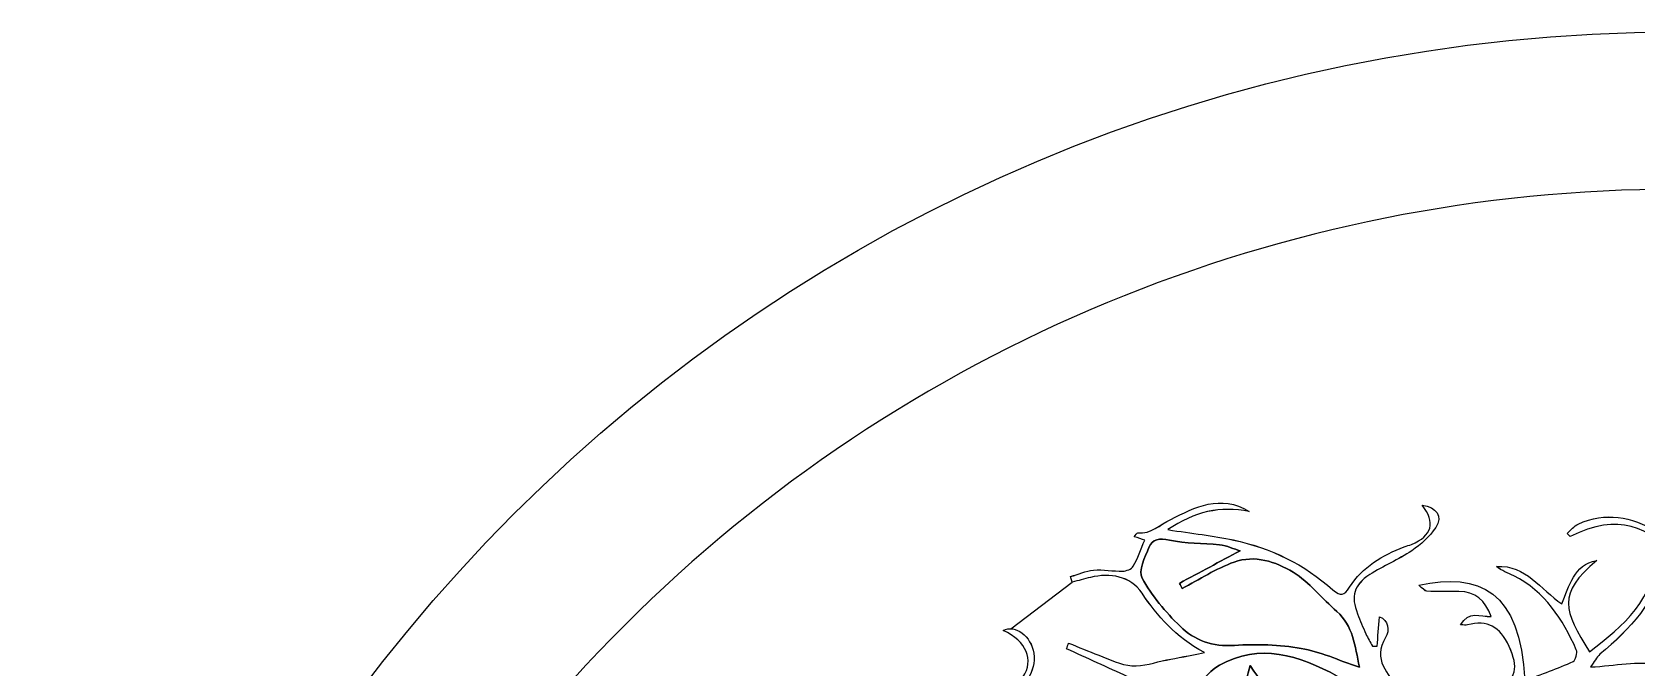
# Model space of a CAD drawing. Extents: x 105 to 524, y 66 to 486.
# Drawn here: x 104.9 to 309.6, y 404.6 to 485.6 of the extents above; entities that cross this region are included whole.
import ezdxf

# ---------------------------------------------------------------- set-up
doc = ezdxf.new("R2010")
doc.units = 0
doc.layers.add('tree', color=7, linetype='CONTINUOUS')

msp = doc.modelspace()

# ---------------------------------------------------------------- linework, layer by layer
at = {"layer": 'tree', "color": 7}
for p, q in [((229.739575, 409.577046), (237.590623, 415.506147)), ((237.590651, 415.506658), (237.371951, 416.229909)), ((237.590655, 415.506288), (237.371953, 416.229553)), ((237.590678, 415.505163), (237.371977, 416.228414)), ((260.290384, 404.890429), (260.290384, 404.890287)), ((260.290465, 404.890323), (260.290465, 404.890217)), ((274.203358, 404.667085), (274.203358, 404.667085)), ((274.203358, 404.666944), (274.203358, 404.666944))]:
    msp.add_line(p, q, dxfattribs=at)
for points in [[(104.943981, 275.896663), (104.943988, 391.738389), (198.852265, 485.646659), (314.693991, 485.646659)], [(314.693978, 465.608255), (264.369151, 465.608255), (216.105497, 445.620735), (180.520473, 410.042708)], [(250.140953, 423.52169), (253.260704, 425.052825), (256.473116, 426.792472), (260.152035, 424.527139)], [(250.140957, 423.521329), (253.260705, 425.052208), (256.473117, 426.792108), (260.152035, 424.526498)], [(250.14098, 423.520194), (253.260731, 425.051063), (256.473142, 426.790977), (260.152061, 424.525377)], [(260.152035, 424.527139), (256.460565, 425.247454), (253.153891, 424.529809), (249.794077, 422.211882)], [(260.152035, 424.526498), (256.460569, 425.247082), (253.153626, 424.526498), (249.794077, 422.211253)], [(260.152061, 424.525377), (256.460592, 425.245959), (253.15365, 424.528047), (249.794103, 422.210119)], [(280.862076, 420.336341), (283.480338, 421.426691), (283.937767, 423.11668), (282.220475, 425.324611)], [(280.862077, 420.335992), (283.480073, 421.426076), (283.93777, 423.11634), (282.220476, 425.32427)], [(280.862103, 420.334846), (283.480098, 421.424929), (283.937793, 423.115185), (282.220502, 425.323116)], [(282.220475, 425.324611), (284.012269, 425.140127), (284.880127, 423.882648), (283.93563, 422.484202)], [(282.220476, 425.32427), (284.01227, 425.139767), (284.880128, 423.882009), (283.935632, 422.483562)], [(282.220502, 425.323116), (284.012296, 425.138632), (284.880154, 423.880886), (283.935657, 422.48244)], [(315.128601, 418.717102), (310.830966, 422.431874), (307.367276, 424.500441), (301.074367, 421.334049)], [(315.128603, 418.716601), (310.830969, 422.431351), (307.367277, 424.499934), (301.07437, 421.333789)], [(315.128628, 418.71534), (310.830993, 422.430112), (307.367302, 424.498679), (301.074394, 421.332553)], [(302.105116, 422.923935), (305.585897, 424.490833), (308.89364, 423.92219), (312.056649, 421.972669)], [(302.105143, 422.922691), (305.585923, 424.489602), (308.893665, 423.920933), (312.056676, 421.971439)], [(302.105383, 422.924453), (305.586163, 424.491097), (308.893639, 423.922428), (312.056649, 421.972934)], [(245.494839, 421.317229), (245.681496, 421.527076), (245.823824, 421.808474), (245.938115, 421.797527)], [(245.494842, 421.316856), (245.681496, 421.526723), (245.82356, 421.808134), (245.938118, 421.797162)], [(245.494866, 421.315734), (245.681522, 421.525581), (245.823584, 421.806978), (245.938141, 421.796032)], [(245.938115, 421.797527), (247.661548, 421.634135), (248.763862, 422.845694), (250.140953, 423.52169)], [(245.938118, 421.797162), (247.661282, 421.633791), (248.763864, 422.845336), (250.140957, 423.521329)], [(245.938141, 421.796032), (247.661308, 421.63264), (248.763889, 422.844199), (250.14098, 423.520194)], [(249.794077, 422.211882), (252.884721, 421.732384), (255.532357, 421.43737), (258.127922, 420.89353)], [(249.794077, 422.211253), (252.884725, 421.731757), (255.532361, 421.437012), (258.127923, 420.893169)], [(249.794103, 422.210119), (252.884748, 421.730622), (255.532384, 421.435875), (258.127948, 420.892035)], [(283.93563, 422.484202), (283.15616, 421.329777), (282.040761, 420.313648), (280.87703, 419.528457)], [(283.935632, 422.483562), (283.156163, 421.329414), (282.040764, 420.313309), (280.877031, 419.527849)], [(283.935657, 422.48244), (283.156186, 421.328282), (282.040788, 420.312153), (280.877057, 419.526695)], [(300.705327, 421.716098), (301.16863, 422.126715), (301.56651, 422.681768), (302.105383, 422.924453)], [(301.074367, 421.334049), (300.951532, 421.461398), (300.828429, 421.588748), (300.705327, 421.716098)], [(300.705329, 421.715565), (301.168633, 422.126198), (301.566513, 422.681506), (302.105116, 422.923935)], [(301.07437, 421.333789), (300.951265, 421.461142), (300.828431, 421.588494), (300.705329, 421.715565)], [(300.705354, 421.714336), (301.168656, 422.124953), (301.566536, 422.680273), (302.105143, 422.922691)], [(301.074394, 421.332553), (300.951291, 421.459903), (300.828456, 421.587253), (300.705354, 421.714336)], [(245.357851, 417.54479), (245.933575, 418.55104), (246.316234, 419.667554), (246.833745, 420.877778)], [(245.357855, 417.544179), (245.933577, 418.55069), (246.316235, 419.667196), (246.833746, 420.877436)], [(245.357878, 417.543027), (245.933602, 418.549545), (246.316261, 419.666059), (246.833771, 420.876283)], [(246.833745, 420.877778), (246.450018, 421.003793), (245.99793, 421.152235), (245.494839, 421.317229)], [(246.833746, 420.877436), (246.450019, 421.003166), (245.997931, 421.151614), (245.494842, 421.316856)], [(246.833771, 420.876283), (246.450044, 421.002031), (245.997957, 421.150473), (245.494866, 421.315734)], [(247.366504, 419.946667), (246.847924, 418.697445), (246.001163, 416.93084), (246.489029, 416.045015)], [(247.366504, 419.946667), (246.847924, 418.697445), (246.001163, 416.93084), (246.489029, 416.045015)], [(246.489029, 416.045121), (246.001163, 416.930981), (246.847924, 418.697304), (247.366504, 419.946526)], [(246.489029, 416.045121), (246.001163, 416.930981), (246.847924, 418.697304), (247.366504, 419.946526)], [(249.980492, 420.873096), (248.684845, 421.168089), (247.806573, 421.006552), (247.366504, 419.946667)], [(249.980492, 420.873096), (248.684845, 421.168089), (247.806573, 421.006552), (247.366504, 419.946667)], [(247.366504, 419.946526), (247.806573, 421.006446), (248.684845, 421.167948), (249.980492, 420.873202)], [(247.366504, 419.946526), (247.806573, 421.006446), (248.684845, 421.167948), (249.980492, 420.873202)], [(249.980492, 420.873202), (252.045996, 420.403055), (254.239141, 420.5224), (256.36366, 420.269846)], [(249.980492, 420.873202), (252.045996, 420.403055), (254.239141, 420.5224), (256.36366, 420.269846)], [(256.36366, 420.269952), (254.239141, 420.522541), (252.045996, 420.403196), (249.980492, 420.873096)], [(256.36366, 420.269952), (254.239141, 420.522541), (252.045996, 420.403196), (249.980492, 420.873096)], [(258.984591, 419.51977), (258.220341, 419.746677), (257.309758, 420.157557), (256.36366, 420.269952)], [(258.984591, 419.51977), (258.220341, 419.746677), (257.309758, 420.157557), (256.36366, 420.269952)], [(256.36366, 420.269846), (257.309758, 420.157451), (258.220341, 419.746818), (258.984591, 419.519629)], [(256.36366, 420.269846), (257.309758, 420.157451), (258.220341, 419.746818), (258.984591, 419.519629)], [(258.127922, 420.89353), (262.900876, 419.893153), (267.165133, 417.770922), (270.834171, 414.545794)], [(258.127923, 420.893169), (262.900612, 419.892797), (267.165134, 417.770557), (270.834175, 414.545427)], [(258.127948, 420.892035), (262.900636, 419.891658), (267.165159, 417.769427), (270.834198, 414.544299)], [(272.949076, 414.874981), (274.586524, 417.48285), (277.142835, 418.938163), (279.931999, 420.034386)], [(272.949077, 414.874639), (274.586527, 417.482479), (277.142836, 418.937793), (279.931735, 420.033767)], [(272.949102, 414.873486), (274.586551, 417.481355), (277.142862, 418.936667), (279.931758, 420.032624)], [(280.87703, 419.528457), (279.179232, 418.382842), (277.244842, 417.592045), (275.521408, 416.479536)], [(280.877031, 419.527849), (279.179235, 418.382203), (277.244845, 417.591699), (275.521409, 416.479179)], [(280.877057, 419.526695), (279.179258, 418.38108), (277.244868, 417.59055), (275.521435, 416.478041)], [(279.931735, 420.033767), (280.234817, 420.15283), (280.562198, 420.211038), (280.862077, 420.335992)], [(279.931758, 420.032624), (280.234841, 420.151697), (280.562224, 420.209899), (280.862103, 420.334846)], [(279.931999, 420.034386), (280.234815, 420.153459), (280.562197, 420.211394), (280.862076, 420.336341)], [(303.534279, 406.655175), (307.939528, 409.911006), (311.874265, 413.416465), (312.158656, 419.526855)], [(303.534279, 406.65467), (307.939532, 409.910739), (311.874267, 413.416221), (312.158659, 419.526614)], [(303.534305, 406.653413), (307.939555, 409.909511), (311.874292, 413.41497), (312.158683, 419.52536)], [(244.020548, 416.921656), (244.483851, 416.931001), (245.153838, 417.188103), (245.357851, 417.54479)], [(244.020552, 416.921033), (244.483851, 416.930558), (245.15384, 417.187486), (245.357855, 417.544179)], [(244.020575, 416.919894), (244.483878, 416.929505), (245.153864, 417.186341), (245.357878, 417.543027)], [(251.246499, 415.366588), (253.827643, 416.751946), (256.408788, 418.13734), (258.984591, 419.51977)], [(251.246499, 415.366588), (253.827643, 416.751946), (256.408788, 418.13734), (258.984591, 419.51977)], [(258.984591, 419.519629), (256.408788, 418.137199), (253.827643, 416.751841), (251.246499, 415.366482)], [(258.984591, 419.519629), (256.408788, 418.137199), (253.827643, 416.751841), (251.246499, 415.366482)], [(251.592574, 414.705412), (253.795865, 415.852892), (255.909971, 417.248164), (258.226218, 418.082201)], [(251.592574, 414.705412), (253.795865, 415.852892), (255.909971, 417.248164), (258.226218, 418.082201)], [(258.226218, 418.08206), (255.909971, 417.248269), (253.795865, 415.852786), (251.592574, 414.705271)], [(258.226218, 418.08206), (255.909971, 417.248269), (253.795865, 415.852786), (251.592574, 414.705271)], [(258.226218, 418.082201), (260.834332, 419.021154), (263.546322, 418.138539), (265.742138, 416.79054)], [(258.226218, 418.082201), (260.834332, 419.021154), (263.546322, 418.138539), (265.742138, 416.79054)], [(265.742138, 416.790681), (263.546322, 418.138645), (260.8346, 419.021048), (258.226218, 418.08206)], [(265.742138, 416.790681), (263.546322, 418.138645), (260.8346, 419.021048), (258.226218, 418.08206)], [(291.701762, 417.518625), (295.461325, 417.745292), (297.286498, 414.595185), (300.013176, 412.740202)], [(293.888499, 416.327357), (293.147214, 416.698193), (292.353057, 416.964106), (291.701762, 417.518625)], [(291.701763, 417.518391), (295.461327, 417.745051), (297.2865, 414.594922), (300.013179, 412.739946)], [(293.888502, 416.326849), (293.147217, 416.697689), (292.353058, 416.963578), (291.701763, 417.518391)], [(291.701789, 417.51713), (295.461352, 417.743797), (297.286525, 414.59369), (300.013203, 412.738707)], [(293.888525, 416.325595), (293.147241, 416.696431), (292.353083, 416.962344), (291.701789, 417.51713)], [(304.465424, 418.294739), (299.344258, 413.976324), (300.266057, 411.895208), (303.534279, 406.655175)], [(304.465426, 418.294503), (299.34426, 413.976079), (300.266058, 411.894973), (303.534279, 406.65467)], [(304.465451, 418.293244), (299.344284, 413.974829), (300.266084, 411.893713), (303.534305, 406.653413)], [(300.013176, 412.740202), (300.99666, 415.023422), (301.50349, 417.738885), (304.465424, 418.294739)], [(300.013179, 412.739946), (300.996664, 415.022912), (301.503493, 417.738631), (304.465426, 418.294503)], [(300.013203, 412.738707), (300.996687, 415.02166), (301.503516, 417.737389), (304.465451, 418.293244)], [(312.922371, 418.268308), (312.170672, 412.997305), (308.678143, 409.570072), (304.882797, 406.336133)], [(312.922105, 418.268044), (312.170674, 412.99705), (308.678146, 409.569814), (304.8828, 406.335618)], [(312.922131, 418.266812), (312.170699, 412.99581), (308.678169, 409.568577), (304.882824, 406.334371)], [(237.371951, 416.229909), (238.343151, 416.519583), (239.300466, 416.973984), (240.289023, 417.057549)], [(237.371953, 416.229553), (238.343154, 416.519219), (239.300466, 416.973632), (240.289027, 417.057205)], [(237.371977, 416.228414), (238.343178, 416.518088), (239.300492, 416.972489), (240.28905, 417.056054)], [(239.89595, 416.127388), (239.120218, 415.952783), (238.358639, 415.715437), (237.590651, 415.506658)], [(239.895951, 416.127036), (239.120221, 415.952411), (238.358641, 415.715097), (237.590655, 415.506288)], [(239.895977, 416.125893), (239.120245, 415.951288), (238.358666, 415.713942), (237.590678, 415.505163)], [(246.479658, 414.119158), (244.970386, 416.329226), (242.47122, 416.707271), (239.89595, 416.127388)], [(246.47966, 414.118813), (244.97012, 416.328613), (242.471222, 416.706897), (239.895951, 416.127036)], [(246.479685, 414.117663), (244.970145, 416.327464), (242.471247, 416.705776), (239.895977, 416.125893)], [(240.289023, 417.057549), (241.519513, 417.161405), (242.77724, 416.896293), (244.020548, 416.921656)], [(240.289027, 417.057205), (241.519516, 417.161063), (242.777243, 416.895668), (244.020552, 416.921033)], [(240.28905, 417.056054), (241.51954, 417.15991), (242.777267, 416.894531), (244.020575, 416.919894)], [(251.333818, 409.888831), (249.477403, 411.716044), (247.735009, 413.782722), (246.489029, 416.045121)], [(251.333818, 409.888831), (249.477403, 411.716044), (247.735009, 413.782722), (246.489029, 416.045121)], [(246.489029, 416.045015), (247.735009, 413.782616), (249.477403, 411.716185), (251.333818, 409.888937)], [(246.489029, 416.045015), (247.735009, 413.782616), (249.477403, 411.716185), (251.333818, 409.888937)], [(271.326875, 411.768219), (269.442152, 413.425111), (267.84022, 415.50276), (265.742138, 416.790681)], [(271.326875, 411.768219), (269.442152, 413.425111), (267.84022, 415.50276), (265.742138, 416.790681)], [(265.742138, 416.79054), (267.839952, 415.502901), (269.442152, 413.42497), (271.326875, 411.768114)], [(265.742138, 416.79054), (267.839952, 415.502901), (269.442152, 413.42497), (271.326875, 411.768114)], [(275.521408, 416.479536), (273.470058, 415.155311), (273.095944, 413.713614), (273.964604, 411.478985)], [(275.521409, 416.479179), (273.47006, 415.154674), (273.095946, 413.71326), (273.964605, 411.478377)], [(275.521435, 416.478041), (273.470085, 415.153549), (273.095971, 413.712119), (273.96463, 411.477223)], [(281.764115, 415.13155), (289.442393, 416.797777), (294.760897, 414.440603), (295.289623, 402.970039)], [(281.764116, 415.131038), (289.442394, 416.797243), (294.760897, 414.44037), (295.289626, 402.969801)], [(281.764141, 415.129788), (289.442419, 416.796015), (294.760923, 414.439108), (295.289649, 402.968543)], [(301.863184, 406.910409), (300.111979, 410.80112), (297.883585, 414.329272), (293.888499, 416.327357)], [(301.863185, 406.910152), (300.111982, 410.800868), (297.883587, 414.329033), (293.888502, 416.326849)], [(301.86321, 406.908914), (300.112005, 410.799625), (297.883612, 414.327777), (293.888525, 416.325595)], [(254.429776, 406.53797), (250.680628, 408.544598), (248.487749, 411.179966), (246.479658, 414.119158)], [(254.429779, 406.537619), (250.680629, 408.543972), (248.487484, 411.179327), (246.47966, 414.118813)], [(254.429803, 406.536475), (250.680654, 408.542836), (248.487509, 411.178204), (246.479685, 414.117663)], [(251.592574, 414.705271), (251.477216, 414.925827), (251.361857, 415.146067), (251.246499, 415.366588)], [(251.592574, 414.705271), (251.477216, 414.925828), (251.361857, 415.146067), (251.246499, 415.366588)], [(251.246499, 415.366482), (251.361857, 415.146208), (251.477216, 414.925686), (251.592574, 414.705412)], [(251.246499, 415.366482), (251.361857, 415.146208), (251.477216, 414.925686), (251.592574, 414.705412)], [(270.834171, 414.545794), (271.79656, 413.699731), (272.271612, 413.795578), (272.949076, 414.874981)], [(270.834175, 414.545427), (271.796563, 413.69936), (272.271613, 413.79521), (272.949077, 414.874639)], [(270.834198, 414.544299), (271.796586, 413.698236), (272.271639, 413.794082), (272.949102, 414.873486)], [(282.819698, 414.35864), (282.526762, 414.373057), (282.252252, 414.759912), (281.764115, 415.13155)], [(282.819701, 414.358384), (282.526497, 414.372848), (282.252254, 414.759669), (281.764116, 415.131038)], [(282.819724, 414.357145), (282.526522, 414.371562), (282.252278, 414.758417), (281.764141, 415.129788)], [(286.895161, 414.323132), (285.536495, 414.341019), (284.175426, 414.291361), (282.819698, 414.35864)], [(286.895163, 414.322895), (285.536499, 414.340887), (284.175429, 414.290792), (282.819701, 414.358384)], [(286.895188, 414.321637), (285.536522, 414.339524), (284.175453, 414.289599), (282.819724, 414.357145)], [(290.987982, 411.124701), (290.296365, 413.235986), (288.931291, 414.296167), (286.895161, 414.323132)], [(290.987984, 411.124188), (290.296099, 413.23574), (288.931294, 414.295908), (286.895163, 414.322895)], [(290.988009, 411.122939), (290.296125, 413.234491), (288.931318, 414.294672), (286.895188, 414.321637)], [(274.203358, 404.667085), (273.630305, 407.444469), (273.4076, 409.93889), (271.326875, 411.768219)], [(274.203358, 404.667085), (273.630305, 407.444469), (273.4076, 409.93889), (271.326875, 411.768219)], [(271.326875, 411.768114), (273.4076, 409.938996), (273.630305, 407.444328), (274.203358, 404.666944)], [(271.326875, 411.768114), (273.4076, 409.938996), (273.630305, 407.444328), (274.203358, 404.666944)], [(273.964604, 411.478985), (274.298929, 410.61904), (274.649544, 409.764167), (275.030601, 408.923978)], [(273.964605, 411.478377), (274.298932, 410.618411), (274.649547, 409.76356), (275.030604, 408.923631)], [(273.96463, 411.477223), (274.298956, 410.617277), (274.649571, 409.762405), (275.030628, 408.922483)], [(287.111191, 410.06986), (288.095743, 411.921639), (289.647741, 411.143924), (290.987982, 411.124701)], [(287.111193, 410.069348), (288.095746, 411.921396), (289.647743, 411.143662), (290.987984, 411.124188)], [(287.111218, 410.068098), (288.09577, 411.920144), (289.647768, 411.142429), (290.988009, 411.122939)], [(180.520473, 410.042708), (144.935447, 374.464681), (124.943987, 326.210511), (124.94399, 275.895598)], [(228.78843, 409.356754), (230.320667, 410.185463), (232.370682, 408.592121), (232.66976, 406.462682)], [(231.289464, 403.39881), (232.77684, 405.636376), (231.744756, 407.962313), (228.78843, 409.356754)], [(228.788433, 409.356384), (230.32067, 410.184847), (232.370683, 408.591773), (232.669761, 406.462336)], [(231.289465, 403.398179), (232.776843, 405.635742), (231.744492, 407.961677), (228.788433, 409.356384)], [(228.788456, 409.355259), (230.320694, 410.183701), (232.370709, 408.590626), (232.669786, 406.461187)], [(231.289491, 403.397048), (232.776867, 405.634614), (231.744516, 407.960551), (228.788456, 409.355259)], [(251.333818, 409.888937), (253.173946, 408.077741), (255.503811, 407.272278), (258.273215, 407.4541)], [(251.333818, 409.888937), (253.173946, 408.077741), (255.503811, 407.272278), (258.273215, 407.4541)], [(258.273215, 407.453959), (255.503811, 407.272419), (253.173946, 408.077882), (251.333818, 409.888831)], [(258.273215, 407.453959), (255.503811, 407.272419), (253.173946, 408.077882), (251.333818, 409.888831)], [(276.467241, 407.343719), (276.559901, 408.552875), (276.652295, 409.762031), (276.753767, 411.087057)], [(276.467242, 407.343398), (276.559903, 408.552544), (276.652295, 409.761725), (276.753768, 411.086723)], [(276.467267, 407.342224), (276.559928, 408.55138), (276.652321, 409.760536), (276.753794, 411.085562)], [(276.753767, 411.087057), (277.938594, 410.738647), (278.061964, 409.296683), (277.549794, 408.469844)], [(276.753768, 411.086723), (277.938597, 410.73832), (278.061967, 409.296376), (277.549797, 408.469536)], [(276.753794, 411.085562), (277.938621, 410.737152), (278.061991, 409.295188), (277.549821, 408.468349)], [(287.989464, 410.077335), (287.761685, 410.021269), (287.508003, 410.06986), (287.111191, 410.06986)], [(287.989465, 410.076756), (287.761687, 410.020946), (287.508005, 410.069348), (287.111193, 410.069348)], [(287.989491, 410.075573), (287.761711, 410.019774), (287.50803, 410.068098), (287.111218, 410.068098)], [(293.29515, 407.317554), (292.114863, 409.884575), (290.532423, 410.702071), (287.989464, 410.077335)], [(293.295151, 407.317222), (292.114866, 409.884245), (290.532425, 410.70149), (287.989465, 410.076756)], [(293.295177, 407.316059), (292.11489, 409.88308), (290.53245, 410.700309), (287.989491, 410.075573)], [(236.855508, 407.024943), (236.943896, 407.266027), (237.032551, 407.507378), (237.121206, 407.748462)], [(236.855512, 407.024593), (236.943896, 407.265681), (237.032553, 407.50677), (237.12121, 407.747823)], [(236.855535, 407.023448), (236.943923, 407.264532), (237.032578, 407.505616), (237.121233, 407.746699)], [(237.121206, 407.748462), (238.400029, 407.231854), (239.667103, 406.683208), (240.961146, 406.207448)], [(237.12121, 407.747823), (238.400033, 407.231215), (239.667105, 406.682575), (240.96115, 406.206819)], [(237.121233, 407.746699), (238.400056, 407.230092), (239.667129, 406.681446), (240.961173, 406.205686)], [(271.374672, 403.537208), (266.509592, 406.20756), (261.461059, 407.801974), (256.344967, 404.920697)], [(271.374672, 403.537208), (266.509592, 406.20756), (261.461059, 407.801974), (256.344967, 404.920697)], [(256.345048, 404.921014), (261.461141, 407.802292), (266.509673, 406.207595), (271.374754, 403.537279)], [(256.345048, 404.921014), (261.461141, 407.802292), (266.509673, 406.207595), (271.374754, 403.537279)], [(258.273215, 407.4541), (261.09549, 407.639379), (263.997609, 407.53471), (266.78357, 407.06989)], [(258.273215, 407.4541), (261.09549, 407.639379), (263.997609, 407.53471), (266.78357, 407.06989)], [(266.78357, 407.069784), (263.997609, 407.534569), (261.09549, 407.639238), (258.273215, 407.453959)], [(266.78357, 407.069784), (263.997609, 407.534569), (261.09549, 407.639238), (258.273215, 407.453959)], [(275.030601, 408.923978), (275.273601, 408.388682), (275.586297, 407.884622), (275.867751, 407.366679)], [(275.030604, 408.923631), (275.273604, 408.388044), (275.586299, 407.884277), (275.867753, 407.366329)], [(275.030628, 408.922483), (275.273628, 408.38692), (275.586324, 407.883127), (275.867777, 407.365184)], [(277.549794, 408.469844), (275.782033, 405.614751), (277.93272, 403.876171), (279.162141, 401.922673)], [(277.549797, 408.469536), (275.782035, 405.614152), (277.932455, 403.875593), (279.162143, 401.922368)], [(277.549821, 408.468349), (275.78206, 405.612989), (277.932479, 403.874409), (279.162168, 401.921178)], [(275.867751, 407.366679), (276.067492, 407.358937), (276.2675, 407.351461), (276.467241, 407.343719)], [(275.867753, 407.366329), (276.067495, 407.358568), (276.267503, 407.350807), (276.467242, 407.343398)], [(275.867777, 407.365184), (276.067518, 407.357441), (276.267526, 407.349699), (276.467267, 407.342224)], [(291.91886, 401.579068), (294.19265, 403.281338), (294.539793, 404.610903), (293.29515, 407.317554)], [(291.918863, 401.578763), (294.192385, 403.281021), (294.539793, 404.61057), (293.295151, 407.317222)], [(291.918887, 401.577573), (294.192409, 403.279843), (294.53982, 404.609408), (293.295177, 407.316059)], [(232.66976, 406.462682), (233.023312, 403.946921), (231.368239, 402.429669), (230.025862, 400.731938)], [(232.669761, 406.462336), (233.023315, 403.946572), (231.36824, 402.42931), (230.025864, 400.731567)], [(232.669786, 406.461187), (233.023339, 403.945426), (231.368266, 402.428174), (230.025889, 400.730443)], [(244.66303, 403.463152), (242.101112, 404.631994), (239.47831, 405.828602), (236.855508, 407.024943)], [(244.663031, 403.462807), (242.101112, 404.631384), (239.478312, 405.827971), (236.855512, 407.024593)], [(244.663057, 403.461657), (242.101139, 404.630232), (239.478337, 405.82684), (236.855535, 407.023448)], [(240.961146, 406.207448), (242.359867, 405.692976), (243.763395, 404.953439), (245.202438, 404.853321)], [(240.96115, 406.206819), (242.359868, 405.69261), (243.76313, 404.953082), (245.202438, 404.852964)], [(240.961173, 406.205686), (242.359894, 405.691481), (243.763154, 404.951944), (245.202464, 404.851826)], [(245.202438, 404.853321), (246.647088, 404.752937), (248.139271, 405.313863), (249.608756, 405.59446)], [(245.202438, 404.852964), (246.647092, 404.752316), (248.139275, 405.313233), (249.608756, 405.593832)], [(245.202464, 404.851826), (246.647115, 404.751174), (248.139298, 405.312101), (249.608782, 405.592698)], [(249.608756, 405.59446), (251.015754, 405.863043), (252.42035, 406.144174), (254.429776, 406.53797)], [(249.608756, 405.593832), (251.015758, 405.862684), (252.420353, 406.143566), (254.429779, 406.537619)], [(249.608782, 405.592698), (251.015781, 405.861548), (252.420377, 406.142412), (254.429803, 406.536475)], [(266.78357, 407.06989), (269.183665, 406.669169), (271.469203, 405.583355), (274.203358, 404.667085)], [(266.78357, 407.06989), (269.183665, 406.669169), (271.469203, 405.583355), (274.203358, 404.667085)], [(274.203358, 404.666944), (271.469203, 405.583214), (269.183397, 406.669311), (266.78357, 407.069784)], [(274.203358, 404.666944), (271.469203, 405.583214), (269.183397, 406.669311), (266.78357, 407.069784)], [(295.289623, 402.970039), (297.433901, 403.792339), (299.487655, 404.518527), (301.470378, 405.403569)], [(295.289626, 402.969801), (297.433901, 403.791808), (299.487657, 404.518283), (301.470381, 405.40305)], [(295.289649, 402.968543), (297.433928, 403.790577), (299.487681, 404.517032), (301.470404, 405.401807)], [(301.470378, 405.403569), (301.780403, 405.541865), (302.037289, 406.523553), (301.863184, 406.910409)], [(301.470381, 405.40305), (301.780406, 405.541621), (302.037291, 406.523296), (301.863185, 406.910152)], [(301.470404, 405.401807), (301.78043, 405.54037), (302.037316, 406.522058), (301.86321, 406.908914)], [(304.882797, 406.336133), (304.433647, 405.953282), (304.156466, 405.368861), (303.672335, 404.703011)], [(304.8828, 406.335618), (304.433647, 405.953031), (304.15647, 405.368337), (303.672335, 404.702504)], [(303.672335, 404.703011), (306.880474, 404.865869), (309.71717, 405.525579), (312.324217, 405.014311)], [(303.672335, 404.702504), (306.880475, 404.865346), (309.717172, 405.525323), (312.324217, 405.014077)], [(304.882824, 406.334371), (304.433674, 405.951787), (304.156493, 405.367099), (303.672362, 404.701249)], [(303.672362, 404.701249), (306.880501, 404.864107), (309.717196, 405.524084), (312.324243, 405.012816)], [(256.344967, 404.920697), (253.046837, 403.063322), (252.657236, 399.186506), (251.704461, 395.603871)], [(256.344967, 404.920697), (253.046837, 403.063322), (252.657236, 399.186506), (251.704461, 395.603871)], [(251.704542, 395.603942), (252.657049, 399.186541), (253.046918, 403.063357), (256.345048, 404.921014)], [(251.704542, 395.603942), (252.657049, 399.186541), (253.046918, 403.063357), (256.345048, 404.921014)], [(259.099681, 400.776758), (259.552306, 402.339951), (259.939236, 403.677508), (260.290384, 404.890429)], [(259.099681, 400.776758), (259.552306, 402.339951), (259.939236, 403.677508), (260.290384, 404.890429)], [(260.290465, 404.890217), (259.939317, 403.677332), (259.552119, 402.339739), (259.099763, 400.776828)], [(260.290465, 404.890217), (259.939317, 403.677332), (259.552119, 402.339739), (259.099763, 400.776828)], [(260.290384, 404.890287), (262.550289, 400.717632), (267.571851, 399.997577), (271.374672, 403.537208)], [(260.290384, 404.890287), (262.550289, 400.717632), (267.571851, 399.997577), (271.374672, 403.537208)], [(271.374754, 403.537279), (267.571933, 399.997895), (262.550102, 400.717667), (260.290465, 404.890323)], [(271.374754, 403.537279), (267.571933, 399.997895), (262.550102, 400.717667), (260.290465, 404.890323)]]:
    msp.add_open_spline(points, degree=3, dxfattribs=at)

doc.saveas('drawing.dxf')
